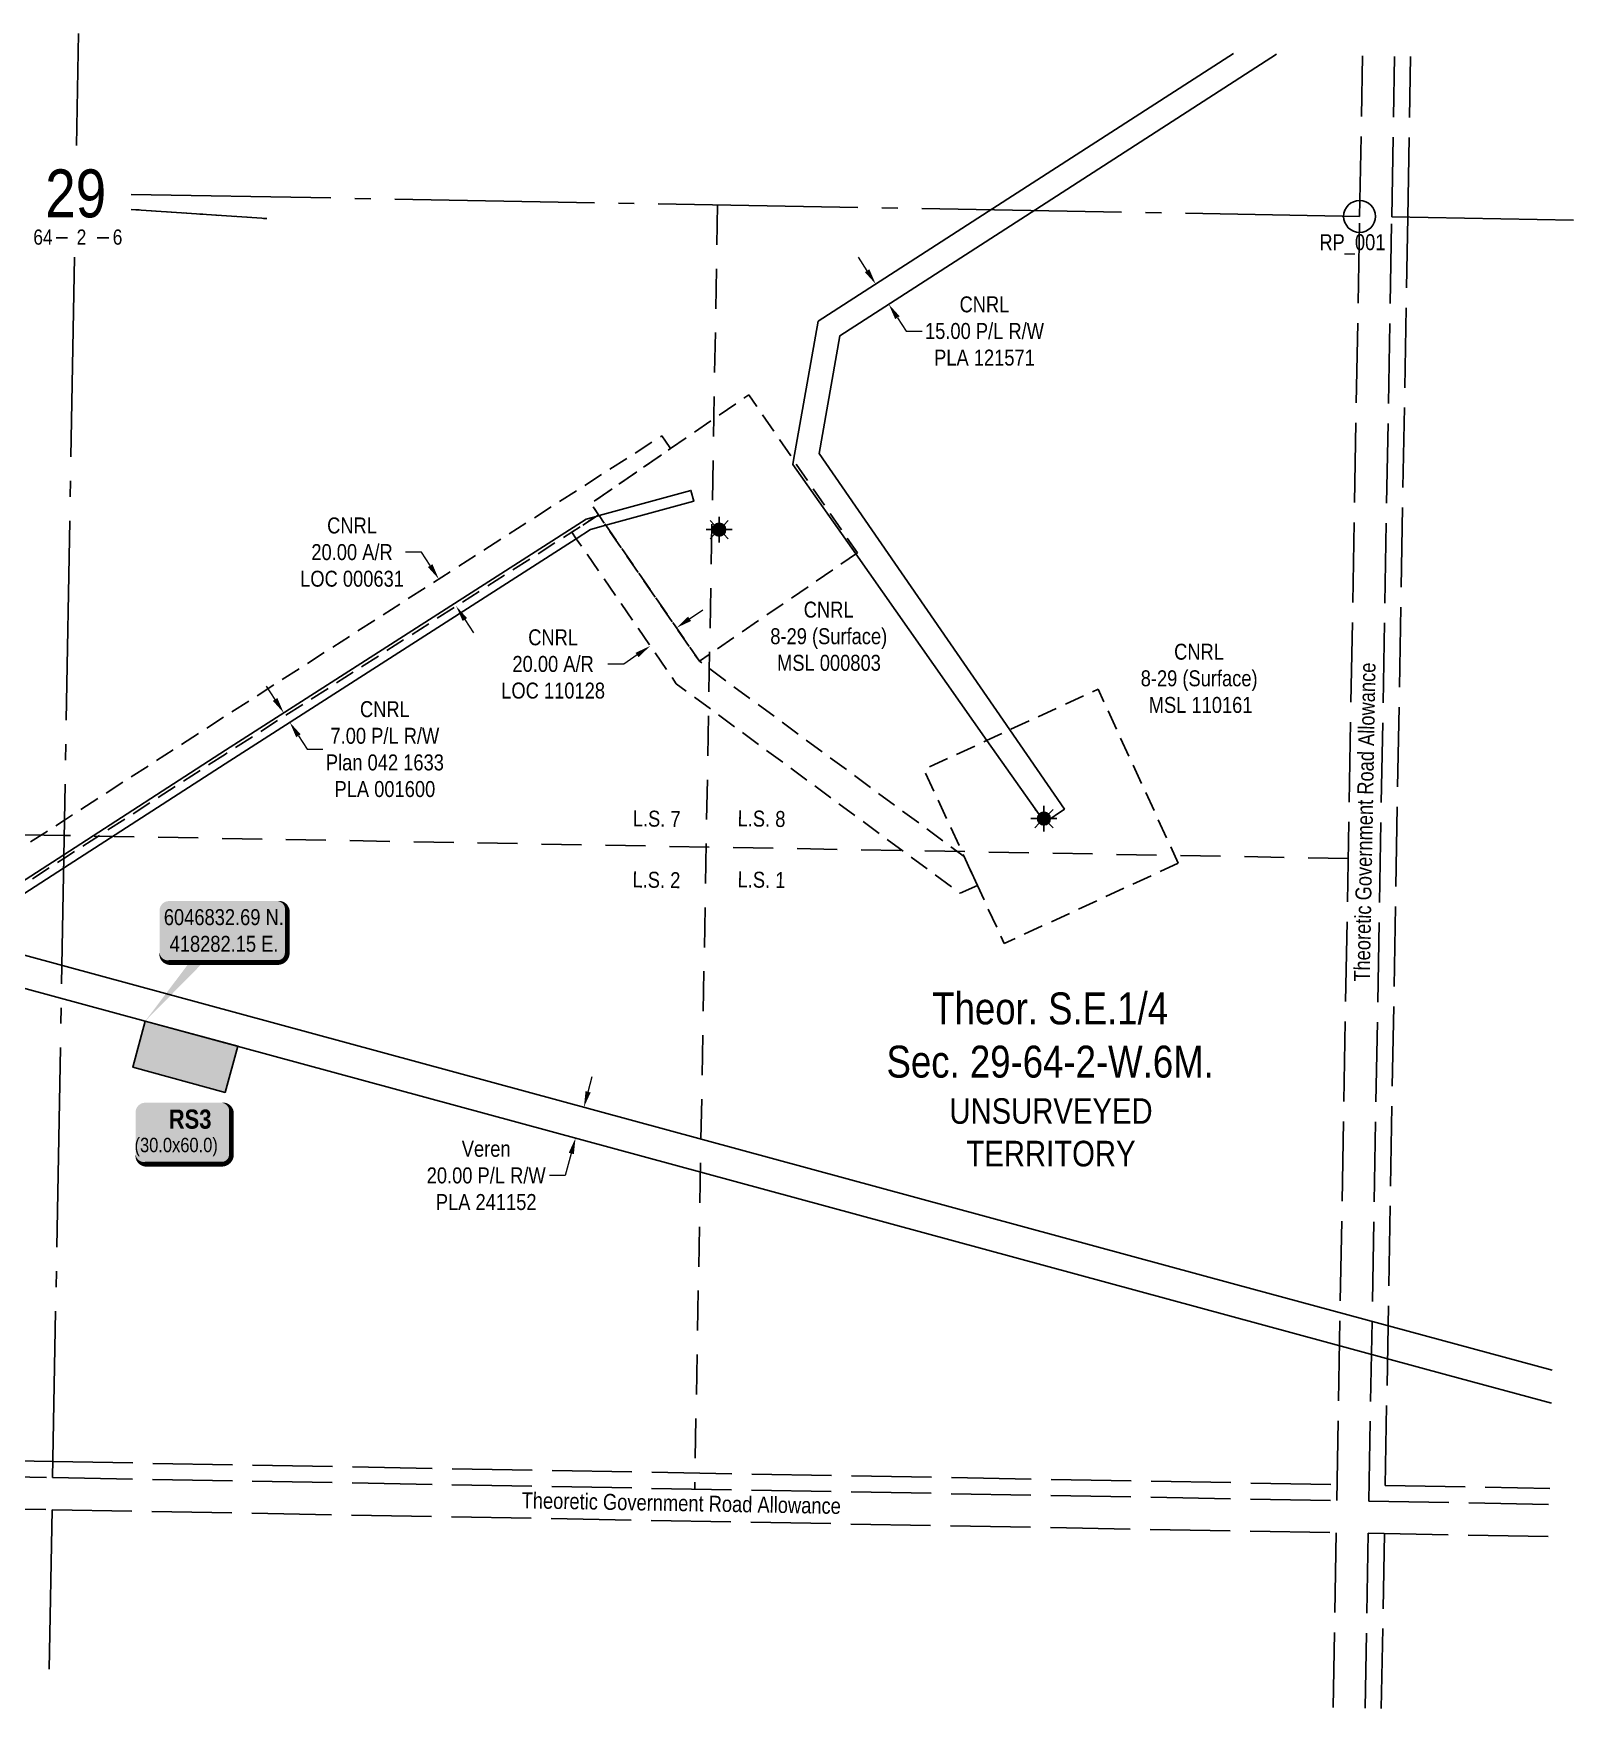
# Model space of a CAD drawing. Extents: x 416159 to 419537, y 6045627 to 6049491.
# Drawn here: x 418212 to 419176, y 6046402 to 6047451 of the extents above; entities that cross this region are included whole.
import ezdxf
from ezdxf.enums import TextEntityAlignment as Align

# ---------------------------------------------------------------- set-up
doc = ezdxf.new("R2010")
doc.units = 0
doc.header["$LTSCALE"] = 5
doc.header["$PDSIZE"] = 0.5
for name, pattern in [('foc-ACCESSROAD', [3.75, 2.5, -1.25]), ('foc-LSD', [8, 5, -3]), ('foc-QUARTERLINE', [33, 25, -3, 2, -3]), ('foc-UNSURVEYED', [12.5, 10, -2.5]), ('foc-WHEELTRACKS', [2, 0.4, -1.6])]:
    doc.linetypes.add(name, pattern=pattern)
doc.layers.get('Defpoints').update_dxf_attribs({"color": 9})
for name, color, linetype in [('10', 1, 'Continuous'), ('35', 37, 'Continuous'), ('9', 3, 'Continuous'), ('C-RW', 13, 'Continuous'), ('C-SYMBOL', 7, 'Continuous'), ('DETAIL-T', 7, 'Continuous'), ('F-AR', 190, 'foc-ACCESSROAD'), ('F-RW', 190, 'Continuous'), ('F-WS', 190, 'foc-ACCESSROAD'), ('F-WS-S', 8, 'Continuous'), ('L-ROAD-T', 7, 'Continuous'), ('L-SECLBL', 7, 'Continuous'), ('L-SECQ', 8, 'foc-QUARTERLINE'), ('L-SECTION-LSD', 7, 'foc-LSD'), ('L-UNS-T', 3, 'Continuous'), ('L-USEC', 7, 'foc-UNSURVEYED'), ('P-TEMP-BLOCKS', 250, 'Continuous'), ('P-TEMP-H', 41, 'Continuous'), ('P-TEMP_WORKSPACE', 46, 'Continuous'), ('T-WATER-P3', 160, 'foc-WHEELTRACKS')]:
    doc.layers.add(name, color=color, linetype=linetype)
for name, color, linetype, lineweight in [('C-RW-T', 13, 'Continuous', 9), ('F-AR-T', 190, 'Continuous', 9), ('F-RW-T', 190, 'Continuous', 9), ('F-WS-T', 190, 'Continuous', 9)]:
    doc.layers.add(name, color=color, linetype=linetype, lineweight=lineweight)
doc.styles.add('100L', font='ARIALN.TTF', dxfattribs={"height": 11})
doc.styles.add('175L', font='ARIALN.TTF', dxfattribs={"height": 20})
doc.styles.add('80', font='ARIALN.TTF', dxfattribs={"height": 10})
doc.styles.add('80CG', font='ARIALN.TTF', dxfattribs={"height": 10})
doc.styles.add('80L', font='ARIALN.TTF', dxfattribs={"height": 10})
doc.styles.add('BOLD', font='ARIALNB.TTF')
doc.styles.add('foc-LtypeFont', font='ARIALN.TTF', dxfattribs={"height": 7.349999999999999})
doc.styles.add('SIMPLEX', font='ARIALN.TTF')
doc.linetypes.add('foc-TOPO-flowdirection-NOLINE', pattern='A,0,[">",foc-LtypeFont,S=0.3,R=0,X=0,Y=-0.945],-20,[">",foc-LtypeFont,S=0.3,R=0,X=0,Y=-0.945],0', length=20)
doc.dimstyles.new('Compass 5 000', dxfattribs={"dimscale": 5, "dimtxt": 9, "dimasz": 2, "dimexe": 0.2, "dimexo": 0.0625, "dimgap": 0.5, "dimtad": 0, "dimtih": 1, "dimtoh": 1, "dimzin": 0, "dimdsep": 46, "dimtxsty": '80CG', "dimcen": 0.1, "dimse1": 1, "dimse2": 1, "dimclrd": 256, "dimclrt": 256, "dimaunit": 1, "dimadec": 4, "dimazin": 0, "dimtfac": 0.06, "dimtofl": 0, "dimtmove": 0, "dimatfit": 1, "dimfxl": 0.2, "dimtolj": 1, "dimtzin": 0, "dimlwd": -1, "dimarcsym": 0})

# ---------------------------------------------------------------- blocks, each defined once
blk = doc.blocks.new('L-SECLBL')
at = {"layer": '9', "color": 7}
for p, q in [((-5.082139060913505, -27.83004804289613), (-12.28857354467345, -27.83004804289613)), ((20.70431141927111, -27.83004804289613), (13.49787693551116, -27.83004804289613))]:
    blk.add_line(p, q, dxfattribs=at)
at = {"layer": '10', "color": 2, "style": 'SIMPLEX'}
blk.add_attdef('SEC', text='', height=30, dxfattribs=at).set_placement((0, 0), align=Align.MIDDLE)
at = {"layer": '10', "color": 5, "style": '80L'}
blk.add_attdef('TWP', text='', height=9.5, dxfattribs=at).set_placement((-14.43410290347765, -27.36845155570791), align=Align.MIDDLE_RIGHT)
blk.add_attdef('RGE', text='', height=9.5, dxfattribs=at).set_placement((3.622123863462547, -27.36845155570791), align=Align.MIDDLE_CENTER)
blk.add_attdef('MER', text='', height=9.5, dxfattribs=at).set_placement((23.16775162027989, -27.36845155570791), align=Align.MIDDLE_LEFT)
blk = doc.blocks.new('*U440')
at = {"true_color": 0xff8aff}
h = blk.add_hatch(color=211, dxfattribs=at)
edge = h.paths.add_edge_path()
edge.add_line((-23.99999999999998, -20), (23.99999999999998, -20))
edge.add_arc((23.99999999999998, -14), 6, 270, 360)
edge.add_line((29.99999999999998, -14), (29.99999999999998, 12.5))
edge.add_arc((23.99999999999998, 12.5), 6, 0, 90)
edge.add_line((23.99999999999998, 18.5), (-23.99999999999998, 18.5))
edge.add_arc((-23.99999999999998, 12.5), 6, 90, 180)
edge.add_line((-29.99999999999998, 12.5), (-29.99999999999998, -14))
edge.add_arc((-23.99999999999998, -14), 6, 180, 270)
at = {"color": 250, "flags": 128}
blk.add_lwpolyline([(-23.99999999999998, -20, 3, 3, 0), (23.99999999999998, -20, 3, 3, 0.414213562373095), (29.99999999999998, -14, 3, 3, 0), (29.99999999999998, 12.5, 3, 0, 0.414213562373095), (23.99999999999998, 18.5, 0, 0, 0), (-23.99999999999998, 18.5, 0, 0, 0.414213562373095), (-29.99999999999998, 12.5, 0, 0, 0), (-29.99999999999998, -14, 0, 3, 0.414213562373095)], format="xyseb", close=True, dxfattribs=at)
at = {"flags": 128}
blk.add_lwpolyline([(-12.78242974349326, -11.72999748855297, 0, 7.5, 0), (-3.398394867633905e-15, 0, 0, 0, 0)], format="xyseb", dxfattribs=at)
at = {"color": 250}
for tag, p, height, style in [('TEMP_AREA_W1_001', (-9.212824010914055, 2.244292974654144), 12, 'BOLD'), ('ENTER_TEXT_001', (-30.65893587994544, -12.47010782646594), 9, '80')]:
    blk.add_attdef(tag, p, '', height=height, dxfattribs=dict(at, style=style))
blk = doc.blocks.new('*D463')
at = {"layer": 'Defpoints', "color": 0, "transparency": 16777216}
for p in [(418613.6915120985, 6047080.326634846), (418597.2757627685, 6047069.009492617), (418598.2285070671, 6047067.627517268)]:
    blk.add_point(p, dxfattribs=at)
at = {"layer": 'F-AR-T', "transparency": 16777216}
for p, q in [((418622.8773367908, 6047084.620607631), (418631.1104171844, 6047090.296555767)), ((418581.7623462793, 6047056.275620999), (418571.7623462798, 6047056.275620999)), ((418589.995426673, 6047061.951569133), (418581.7623462793, 6047056.275620999))]:
    blk.add_line(p, q, dxfattribs=at)
for points in [[(418621.9313454349, 6047085.992787697), (418623.8233281472, 6047083.248427566), (418614.6442563972, 6047078.944659497)], [(418589.0494353171, 6047063.3237492), (418590.9414180294, 6047060.579389067), (418598.2285070671, 6047067.627517268)]]:
    blk.add_solid(points, dxfattribs=at)
at = {"layer": 'F-AR-T', "transparency": 16777216, "insert": (418537.4478851599, 6047056.275620999), "char_height": 10, "attachment_point": 5, "style": '80CG'}
blk.add_mtext('\\A1;CNRL\\P20.00 A/R\\PLOC 110128', dxfattribs=at)
blk = doc.blocks.new('*D464')
at = {"layer": 'C-RW-T', "transparency": 16777216}
for p, q in [((418559.3357657378, 6046788.422171883), (418561.9588613424, 6046798.072009677)), ((418548.8457671618, 6046749.831590381), (418545.0882976379, 6046736.008620543)), ((418545.0882976379, 6046736.008620543), (418535.0882976379, 6046736.008620542))]:
    blk.add_line(p, q, dxfattribs=at)
for points in [[(418557.7274594386, 6046788.859354484), (418560.9440720368, 6046787.984989283), (418556.7126701332, 6046778.77233409)], [(418547.2374608626, 6046750.268772981), (418550.4540734608, 6046749.39440778), (418551.4688627664, 6046759.481428174)]]:
    blk.add_solid(points, dxfattribs=at)
at = {"layer": 'Defpoints', "color": 0, "transparency": 16777216}
for p in [(418569.1031510513, 6046775.404255088), (418551.4688627664, 6046759.481428174), (418563.8593436845, 6046756.113349173)]:
    blk.add_point(p, dxfattribs=at)
at = {"layer": 'C-RW-T', "transparency": 16777216, "insert": (418495.5487342, 6046736.008620543), "char_height": 10, "attachment_point": 5, "style": '80CG'}
blk.add_mtext('\\A1;Veren\\P20.00 P/L R/W\\PPLA 241152', dxfattribs=at)
blk = doc.blocks.new('*D465')
at = {"layer": 'Defpoints', "color": 0, "transparency": 16777216}
for p in [(418465.8977596187, 6047109.495914316), (418420.6866766019, 6047080.465302345), (418431.5627836925, 6047063.527299762)]:
    blk.add_point(p, dxfattribs=at)
at = {"layer": 'F-RW-T', "transparency": 16777216}
for p, q in [((418455.0914738085, 6047126.325180105), (418445.0914738085, 6047126.325180104)), ((418460.4946167134, 6047117.91054721), (418455.0914738085, 6047126.325180105)), ((418482.1770096137, 6047084.143278839), (418487.580152519, 6047075.728645945))]:
    blk.add_line(p, q, dxfattribs=at)
for points in [[(418461.8970555291, 6047118.811071028), (418459.0921778982, 6047117.010023393), (418465.8977596187, 6047109.495914316)], [(418483.5794484294, 6047085.043802656), (418480.7745707985, 6047083.242755022), (418476.7738667089, 6047092.557911733)]]:
    blk.add_solid(points, dxfattribs=at)
at = {"layer": 'F-RW-T', "transparency": 16777216, "insert": (418411.5785133722, 6047126.325180105), "char_height": 10, "attachment_point": 5, "style": '80CG'}
blk.add_mtext('\\A1;CNRL\\P20.00 A/R\\PLOC 000631', dxfattribs=at)
blk = doc.blocks.new('*D466')
at = {"layer": 'Defpoints', "color": 0, "transparency": 16777216}
for p in [(418365.0379687198, 6047023.274166006), (418368.8246918814, 6047017.367054584), (418372.6061997158, 6047019.79117058)]:
    blk.add_point(p, dxfattribs=at)
at = {"layer": 'F-AR-T', "transparency": 16777216}
for p, q in [((418363.4227009877, 6047034.117000046), (418358.0259254207, 6047042.535718089)), ((418378.0029752827, 6047011.372452538), (418383.3997508497, 6047002.953734496)), ((418383.3997508497, 6047002.953734496), (418393.3997508492, 6047002.953734496))]:
    blk.add_line(p, q, dxfattribs=at)
for points in [[(418364.8258206611, 6047035.016462641), (418362.0195813137, 6047033.217537452), (418368.8194765546, 6047025.698282003)], [(418379.4060949562, 6047012.271915132), (418376.5998556088, 6047010.472989944), (418372.6061997158, 6047019.79117058)]]:
    blk.add_solid(points, dxfattribs=at)
at = {"layer": 'F-AR-T', "transparency": 16777216, "insert": (418432.1344029643, 6047002.953734496), "char_height": 10, "attachment_point": 5, "style": '80CG'}
blk.add_mtext('\\A1;CNRL\\P7.00 P/L R/W\\PPlan 042 1633\\PPLA 001600', dxfattribs=at)
blk = doc.blocks.new('*U467')
h = blk.add_hatch(color=254)
edge = h.paths.add_edge_path()
edge.add_line((-33.99999999999998, -20), (33.99999999999998, -20))
edge.add_arc((33.99999999999999, -13.99999999999999), 6.000000000000007, 269.9999999999999, 359.9999999999999)
edge.add_line((39.99999999999999, -14), (39.99999999999999, 12.5))
edge.add_arc((33.99999999999999, 12.49999999999999), 6.000000000000007, 6.785183320455494e-14, 90.00000000000007)
edge.add_line((33.99999999999998, 18.5), (-33.99999999999998, 18.5))
edge.add_arc((-33.99999999999999, 12.49999999999999), 6.000000000000007, 89.99999999999993, 179.9999999999999)
edge.add_line((-39.99999999999999, 12.5), (-39.99999999999999, -14))
edge.add_arc((-33.99999999999999, -13.99999999999999), 6.000000000000007, 180, 270.0000000000001)
at = {"color": 1, "flags": 128}
blk.add_lwpolyline([(-33.99999999999998, -20, 3, 3, 0), (33.99999999999998, -20, 3, 3, 0.4142135623730951), (39.99999999999999, -14, 3, 3, 0), (39.99999999999999, 12.5, 3, 0, 0.4142135623730951), (33.99999999999998, 18.5, 0, 0, 0), (-33.99999999999998, 18.5, 0, 0, 0.4142135623730951), (-39.99999999999999, 12.5, 0, 0, 0), (-39.99999999999999, -14, 0, 3, 0.4142135623730951)], format="xyseb", close=True, dxfattribs=at)
blk.add_lwpolyline([(-48.92134723227894, -56.71696245275888, 0, 9.999999999999998, 0), (0, 0, 4.999999999999999, 4.999999999999999, 0)], format="xyseb", dxfattribs=at)
at = {"color": 1, "style": '80'}
blk.add_attdef('ENTER_TEXT_001', (-35.98567530695772, -4.996589358799454), '', height=10, dxfattribs=at)
blk = doc.blocks.new('GAS')
h = blk.add_hatch(color=255)
h.dxf.hatch_style = 1
edge = h.paths.add_edge_path()
edge.add_arc((0, 0), 0.9, 0, 360)
for p, q in [((-0.8077887898725749, 0), (-1.615577579628734, 0)), ((-0.5711929310346023, 0.5711929297831376), (-1.142385862069204, 1.142385861385264)), ((0, 0.8077887887338874), (0, 1.615577579286764)), ((0.5711929310309642, 0.5711929297831376), (1.142385862065566, 1.142385861385264)), ((1.615577579625096, 0), (0.8077887898689368, 0)), ((-0.5711929310346023, -0.5711929316021271), (-1.142385862069204, -1.142385863204253)), ((0, -0.8077887905528768), (0, -1.615577581105753)), ((1.142385862065566, -1.142385863204253), (0.5711929310309642, -0.5711929316021271))]:
    blk.add_line(p, q)
blk.add_circle((0, 0), 0.8000000000000003)
blk = doc.blocks.new('*D468')
at = {"layer": 'Defpoints', "color": 0, "transparency": 16777216}
for p in [(418747.7264238629, 6047299.551218796), (418755.8546686624, 6047286.945001881), (418747.5398589345, 6047281.583773418)]:
    blk.add_point(p, dxfattribs=at)
at = {"layer": 'F-RW-T', "transparency": 16777216}
for p, q in [((418733.9926044559, 6047302.594413817), (418728.5735947769, 6047310.998837302)), ((418752.9588686135, 6047273.179349935), (418758.3778782925, 6047264.77492645)), ((418758.3778782925, 6047264.77492645), (418768.3778782925, 6047264.77492645))]:
    blk.add_line(p, q, dxfattribs=at)
for points in [[(418735.3933417033, 6047303.497582097), (418732.5918672089, 6047301.691245537), (418739.4116141349, 6047294.189990332)], [(418754.3596058609, 6047274.082518214), (418751.5581313665, 6047272.276181655), (418747.5398589345, 6047281.583773418)]]:
    blk.add_solid(points, dxfattribs=at)
at = {"layer": 'F-RW-T', "transparency": 16777216, "insert": (418807.463826451, 6047264.77492645), "char_height": 10, "attachment_point": 5, "style": '80CG'}
blk.add_mtext('\\A1;CNRL\\P15.00 P/L R/W\\PPLA 121571', dxfattribs=at)

msp = doc.modelspace()

# ---------------------------------------------------------------- hatches: boundary and pattern name
at = {"layer": 'P-TEMP-H'}
h = msp.add_hatch(color=256, dxfattribs=at)
h.dxf.hatch_style = 1
h.paths.add_polyline_path([(418340.018372549, 6046816.959580984), (418332.1526478752, 6046788.023182451), (418274.2798508097, 6046803.754631793), (418282.1455754839, 6046832.691030326)])

# ---------------------------------------------------------------- linework, layer by layer
at = {"layer": '35', "color": 3}
msp.add_circle((419042.2679999998, 6047336.594), 9.995470000000056, dxfattribs=at)
at = {"layer": 'C-RW'}
for points in [[(419097.4560951813, 6046611.066839269), (418166.7436372394, 6046864.060496686), (417897.0765294721, 6046690.021573097), (417703.9510642975, 6046925.288927143), (417701.7109967959, 6046922.530482348), (417669.6498141178, 6046871.054238886), (417359.0423384255, 6046488.988523573), (416593.5186700143, 6046489.005898003), (416593.5187881993, 6046508.995812382), (417349.5385037067, 6046508.989538209), (417653.3446805289, 6046882.689251556), (417685.403006842, 6046934.160911031), (417703.8616231964, 6046956.905876067), (417879.2297330409, 6046743.270732844), (417873.8581959687, 6046738.82182974), (417886.5824867529, 6046723.459862399), (417892.8358441392, 6046728.639121328), (417914.5470733893, 6046725.089618295), (418163.3894537053, 6046885.688574203), (418964.8565160594, 6046667.827432622), (419162.7602498886, 6046614.031348529)], [(419162.376623611, 6046593.419302438), (419097.4552311596, 6046611.066854679)]]:
    msp.add_lwpolyline(points, dxfattribs=at)
at = {"layer": 'F-AR', "flags": 128}
for points in [[(418332.27367577, 6046999.885846251), (418231.1291782322, 6046934.492159307), (417917.214938352, 6046731.535924526), (417916.171183311, 6046730.860323246), (417914.8889146629, 6046732.412993949), (417903.3542816225, 6046746.379836485), (418231.5611017991, 6046958.577931099), (418332.705720252, 6047023.971610245), (418605.5420432661, 6047199.163286571), (418607.7901437291, 6047195.854508529), (418610.4651363458, 6047191.917614168), (418610.96715819, 6047191.178349908), (418561.0355045281, 6047156.840010546), (418565.9181932253, 6047149.739347188), (418564.4335511815, 6047148.779330283), (418549.1114731213, 6047138.8726182)], [(418803.0606464251, 6046917.66151184), (418792.323084413, 6046912.709951971), (418614.5581833887, 6047043.940983367), (418551.948501865, 6047134.757623852), (418549.1114731213, 6047138.8726182), (418564.4335511815, 6047148.779330283), (418565.9181932253, 6047149.739347188), (418566.238244916, 6047149.27408841), (418570.4361977706, 6047143.170107974), (418629.062931947, 6047057.994271178), (418794.6879269221, 6046935.823402714), (418803.0606464251, 6046917.66151184)]]:
    msp.add_lwpolyline(points, close=True, dxfattribs=at)
at = {"layer": 'F-RW'}
for points in [[(418990.2892245211, 6047438.115415254), (418839.6917856624, 6047341.001553091), (418717.0133138493, 6047261.900847683), (418703.9241937055, 6047188.184323615), (418823.327440429, 6047015.100126363), (418857.5475906651, 6046965.498847235), (418845.2009745521, 6046956.980566064), (418808.9099613775, 6047008.452117844), (418726.8828241362, 6047125.266191398), (418687.4717295262, 6047181.324772561), (418687.9547240898, 6047184.043956017), (418703.3876463354, 6047270.962873075), (418812.7614151444, 6047341.483877257), (418963.3517414649, 6047438.593121917)], [(418332.316862742, 6047002.293448311), (418558.0445590221, 6047147.029664581), (418564.4335511815, 6047148.779330283), (418566.238244916, 6047149.27408841), (418623.7260181574, 6047165.018232682), (418625.5745835686, 6047158.269226973), (418570.4361977706, 6047143.170107974), (418560.9351095873, 6047140.567945712), (418551.948501865, 6047134.757623852), (418332.165711284, 6046993.867005073)]]:
    msp.add_lwpolyline(points, dxfattribs=at)
at = {"layer": 'F-RW', "flags": 128}
msp.add_lwpolyline([(418332.165711284, 6046993.867005073), (418231.0209227086, 6046928.473223781), (417919.3523928268, 6046726.967028698), (417911.5130327063, 6046721.899122248), (417898.6537406489, 6046724.000349147), (417895.6559796533, 6046724.490487773), (417890.2355717858, 6046725.377407576), (417888.2275966709, 6046725.705942673), (417876.4959890565, 6046739.96798315), (417700.8460492222, 6046953.507369136), (417704.0555850328, 6046957.466807263), (417705.3407281564, 6046959.052741039), (417881.8918446233, 6046744.421550673), (417891.9575199165, 6046732.185863565), (417893.3734008411, 6046731.954202626), (417909.9793740032, 6046729.238803794), (417914.8889146629, 6046732.412993949), (418231.1724675025, 6046936.899013129), (418332.316862742, 6047002.293448311)], dxfattribs=at)
at = {"layer": 'F-WS', "flags": 128}
for points in [[(418727.8974446488, 6047125.963913421), (418629.062931947, 6047057.994271178), (418570.4361977706, 6047143.170107974), (418566.238244916, 6047149.27408841), (418565.9181932253, 6047149.739347188), (418561.0355045281, 6047156.840010546), (418610.96715819, 6047191.178349908), (418659.9045165232, 6047224.833461691), (418687.0726011781, 6047185.326306568), (418727.8974446488, 6047125.963913421)], [(418928.7806236477, 6046931.582638402), (418819.8145320838, 6046881.323519438), (418803.0606464251, 6046917.66151184), (418794.6879269221, 6046935.823402714), (418769.5659177058, 6046990.311152295), (418808.7581281235, 6047008.382362607), (418822.5789321298, 6047014.755261373), (418878.532731747, 6047040.556897222), (418928.7806236477, 6046931.582638402)]]:
    msp.add_lwpolyline(points, close=True, dxfattribs=at)
at = {"layer": 'L-SECQ', "flags": 128}
for points in [[(418240.3959849111, 6047451.127689311), (418239.1381493267, 6047381.008928459)], [(418273.3261645186, 6047350.39004037), (419042.2682943647, 6047336.594320724)], [(419062.3727666204, 6047336.234763049), (419176.1638232045, 6047334.198571412)], [(418237.882650346, 6047311.020422763), (418224.1740219012, 6046546.825123747)], [(418223.8133738126, 6046526.720590678), (418222.0206289454, 6046426.783007173)]]:
    msp.add_lwpolyline(points, dxfattribs=at)
at = {"layer": 'L-SECTION-LSD', "flags": 128}
for points in [[(418640.4341478907, 6047343.803694503), (418626.0799263478, 6046539.639124039)], [(418231.3870089636, 6046948.917194878), (417427.6414646886, 6046963.318602034)], [(419035.1285351829, 6046934.515859756), (418231.3870089636, 6046948.917194878)]]:
    msp.add_lwpolyline(points, dxfattribs=at)
at = {"layer": 'L-USEC', "flags": 128}
for points in [[(419042.2682943647, 6047336.594320724), (419044.0546937484, 6047437.161943727)], [(419062.3728099149, 6047336.237200877), (419064.159219746, 6047436.805412055)], [(419072.4246315702, 6047336.054893699), (419074.2111331783, 6047436.627152416)], [(419027.9871289874, 6046532.453101126), (419042.2682943647, 6047336.594320724)], [(419048.0916458376, 6046532.096054474), (419062.3728112149, 6047336.237274072)], [(419058.3221631743, 6046541.958063874), (419072.4246315702, 6047336.054893699)], [(417430.595480965, 6046571.085141448), (418224.3544320001, 6046556.882187354)], [(417420.3562926599, 6046561.208062412), (418224.1744779603, 6046546.825115559)], [(418224.3543644989, 6046556.882188562), (419028.1655141302, 6046542.496224324)], [(417419.9922337855, 6046541.103590375), (418223.8147415562, 6046526.720566205)], [(418224.1744329692, 6046546.825116391), (419027.9871289874, 6046532.453101126)], [(419058.3221631743, 6046541.958063874), (419161.3846483368, 6046540.120972085)], [(419048.1007269514, 6046532.094183389), (419161.1977350748, 6046530.078216946)], [(418223.8147415562, 6046526.720566205), (419027.6305466198, 6046512.339461429)], [(419027.6305466198, 6046512.339461429), (419025.6853484554, 6046402.787072269)], [(419047.7441762479, 6046511.982326402), (419045.7990194351, 6046402.432266144)], [(419047.7441445973, 6046511.98054384), (419160.8233909085, 6046509.964894008)], [(419055.8418884195, 6046402.255109453), (419057.7870117055, 6046511.801528665)]]:
    msp.add_lwpolyline(points, dxfattribs=at)
at = {"layer": 'P-TEMP_WORKSPACE'}
msp.add_lwpolyline([(418340.018372549, 6046816.959580984), (418332.1526478752, 6046788.023182451), (418274.2798508097, 6046803.754631793), (418282.1455754839, 6046832.691030326), (418282.1455754839, 6046832.691030326)], close=True, dxfattribs=at)
at = {"layer": 'T-WATER-P3', "flags": 128}
msp.add_lwpolyline([(418358.1550485312, 6047335.206602889), (418273.2365929834, 6047340.976108867)], dxfattribs=at)
at = {"layer": 'T-WATER-P3', "linetype": 'foc-TOPO-flowdirection-NOLINE', "flags": 128}
msp.add_lwpolyline([(418358.1550485312, 6047335.206602889), (418273.2365929834, 6047340.976108867)], dxfattribs=at)

# ---------------------------------------------------------------- block references
at = {"layer": 'DETAIL-T', "color": 2}
ref = msp.add_blockref('*U467', (418331.0447613455, 6046889.382300001), dxfattribs=dict(at, xscale=0.999547, yscale=0.999547, zscale=0.999547))
ref.add_attrib('ENTER_TEXT_001', '6046832.69 N.', (418293.7662946163, 6046892.799350739), dxfattribs={"layer": '0', "color": 1, "height": 9.995470000000026, "style": '80'})
ref.add_attrib('ENTER_TEXT_002', '418282.15 E.', (418297.4038002405, 6046876.099324917), dxfattribs={"layer": '0', "color": 1, "height": 9.995470000000026, "style": '80'})
at = {"layer": 'F-WS-S', "xscale": 4.997725000000004, "yscale": 4.997725000000004, "zscale": 4.997725000000004}
for p in [(418641.3806336362, 6047140.457499202), (418844.6544765965, 6046959.526829323)]:
    msp.add_blockref('GAS', p, dxfattribs=at)
at = {"layer": 'L-SECLBL', "color": 2}
msp.add_blockref('L-SECLBL', (418238.600929177, 6047351.013051637), dxfattribs=at).add_auto_attribs({'SEC': '29', 'TWP': '64', 'RGE': '2', 'MER': '6'})
at = {"layer": 'P-TEMP-BLOCKS', "xscale": 0.999547, "yscale": 0.999547, "zscale": 0.999547}
msp.add_blockref('*U440', (418306.0760354676, 6046763.091312021), dxfattribs=at).add_auto_attribs({'TEMP_AREA_W1_001': 'RS3', 'ENTER_TEXT_001': '(30.0x60.0)'})

# ---------------------------------------------------------------- texts
at = {"layer": '35', "color": 3, "style": '80'}
msp.add_attdef('RP_001', (419017.0949810184, 6047315.451018095), 'RP', height=9.995470000000056, dxfattribs=at)
at = {"layer": 'C-SYMBOL', "color": 3, "insert": (418848.5843027234, 6046850.639806956), "char_height": 19.99094000000001, "width": 203.1502231926332, "attachment_point": 2, "style": '175L'}
msp.add_mtext('Theor. S.E.1/4\\PSec. 29-64-2-W.6M.', dxfattribs=at)
at = {"layer": 'F-WS-T', "char_height": 9.99545000000001, "attachment_point": 1, "style": '80L'}
for s, insert in [('\\pi26.83414;CNRL\\P\\pi5.90915;8-29 (Surface)\\P\\pi10.15687;MSL 000803', (418667.4941723748, 6047095.378503149)), ('\\pi26.83414;CNRL\\P\\pi5.90915;8-29 (Surface)\\P\\pi10.94437;MSL 110161', (418899.3483519156, 6047069.010498521))]:
    msp.add_mtext_dynamic_manual_height_columns(s, width=83.85234995100257, gutter_width=49.97726600000011, heights=[0], dxfattribs=dict(at, insert=insert))
at = {"layer": 'L-ROAD-T', "style": '80L'}
for rotation, p in [(88.96258118464439, (419045.4750810223, 6046957.289999708)), (358.9750561435137, (418617.6553028675, 6046530.848581288))]:
    msp.add_text('Theoretic Government Road Allowance', height=9.995470000000056, rotation=rotation, dxfattribs=at).set_placement(p, align=Align.MIDDLE_CENTER)
at = {"layer": 'L-UNS-T', "color": 3, "insert": (418849.1068660398, 6046762.959894738), "char_height": 15.99275200000011, "attachment_point": 5, "style": '80L'}
msp.add_mtext_dynamic_manual_height_columns('UNSURVEYED TERRITORY', width=126.356486275799, gutter_width=47.47848250000045, heights=[0], dxfattribs=at)

# ---------------------------------------------------------------- dimensions: what is measured, and where the dimension line sits
at = {"layer": 'C-RW-T'}
dim = msp.add_linear_dim(base=(418551.4688627664, 6046759.481428174), p1=(418569.1031510515, 6046775.404255089), p2=(418563.8593436846, 6046756.113349174), angle=254.79285246773657, text='Veren\\P20.00 P/L R/W\\PPLA 241152', dimstyle='Compass 5 000', dxfattribs=at)
dim.commit()
dim.dimension.update_dxf_attribs({"geometry": '*D464', "text_midpoint": (418495.5487342, 6046736.008620543), "dimtype": 161})
at = {"layer": 'F-AR-T'}
for p1, p2, distance, text, picture, middle in [((418613.6915120988, 6047080.326634846), (418597.2757627685, 6047069.009492617), 1.6785641375242906, 'CNRL\\P20.00 A/R\\PLOC 110128', '*D463', (418537.4478851599, 6047056.275620999)), ((418365.03796872, 6047023.274166006), (418368.8246918813, 6047017.367054583), 4.491785822241305, 'CNRL\\P7.00 P/L R/W\\PPlan 042 1633\\PPLA 001600', '*D466', (418432.1344029643, 6047002.953734496))]:
    dim = msp.add_aligned_dim(p1=p1, p2=p2, distance=distance, text=text, dimstyle='Compass 5 000', dxfattribs=at)
    dim.commit()
    dim.dimension.update_dxf_attribs({"geometry": picture, "text_midpoint": middle})
at = {"layer": 'F-RW-T'}
dim = msp.add_aligned_dim(p1=(418747.7264238624, 6047299.551218796), p2=(418755.854668662, 6047286.945001881), distance=-9.893373106747054, text='CNRL\\P15.00 P/L R/W\\PPLA 121571', dimstyle='Compass 5 000', dxfattribs=at)
dim.commit()
dim.dimension.update_dxf_attribs({"geometry": '*D468', "text_midpoint": (418807.463826451, 6047264.77492645)})
dim = msp.add_linear_dim(base=(418465.8977596187, 6047109.495914316), p1=(418431.562783692, 6047063.527299763), p2=(418420.6866766021, 6047080.465302345), angle=122.70503652523529, text='CNRL\\P20.00 A/R\\PLOC 000631', dimstyle='Compass 5 000', dxfattribs=at)
dim.commit()
dim.dimension.update_dxf_attribs({"geometry": '*D465', "text_midpoint": (418411.5785133722, 6047126.325180105), "dimtype": 161})

# ---------------------------------------------------------------- next in the draw order: texts
at = {"layer": 'L-SECTION-LSD', "char_height": 9.995470000000006, "attachment_point": 1, "rotation": 358.9734915907113, "style": '100L', "bg_fill": 3, "box_fill_scale": 1.5, "bg_fill_color": 256, "bg_fill_transparency": 0}
for s, width, insert in [('\\pi2.30507;L.S. 7', 30.86648066377718, (418585.1144406798, 6046964.742846513)), ('L.S. 8', 30.38737053903998, (418653.0430556121, 6046964.742846513)), ('\\pi2.13949;L.S. 2', 30.63953376258587, (418585.1144406798, 6046926.475477953)), ('L.S. 1', 29.97760530077788, (418653.0430556121, 6046926.475477953))]:
    msp.add_mtext_dynamic_manual_height_columns(s, width=width, gutter_width=54.97508500000006, heights=[0], dxfattribs=dict(at, insert=insert))

doc.saveas('drawing.dxf')
